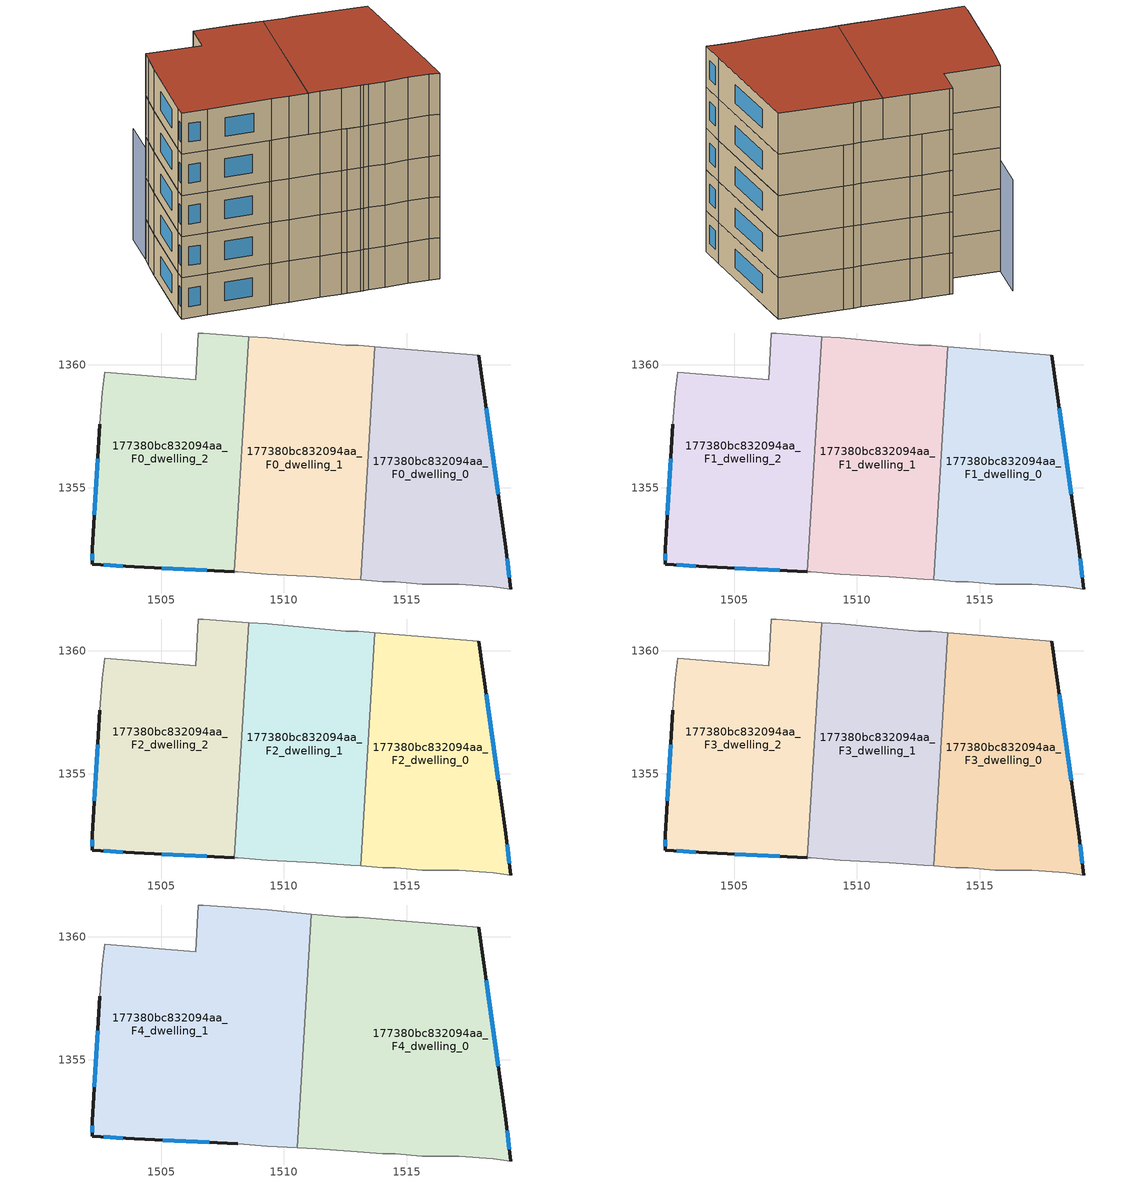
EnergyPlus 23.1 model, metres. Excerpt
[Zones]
177380bc832094aa_F0_dwelling_0
 floor ground (EU_floor_Construction): 1517.92,1360.39 1519.02,1352.59 1519.22,1350.89 1518.52,1350.99 1517.12,1351.09 1515.61,1351.09 1514.52,1351.19 1514.21,1351.19 1514.02,1351.19 1513.12,1351.26 1513.68,1360.74 z0
 wall outside (EU_wall_Construction): 1519.22,1350.89 1519.02,1352.59 1517.92,1360.39 z0:3
 wall adiabatic (EU_wall_Construction): 1513.12,1351.26 1514.02,1351.19 1514.21,1351.19 1514.52,1351.19 1515.61,1351.09 1517.12,1351.09 1518.52,1350.99 1519.22,1350.89 / 1517.92,1360.39 1513.68,1360.74 z0:3
 wall to 177380bc832094aa_F0_dwelling_1 (EU_wall_Construction): 1513.68,1360.74 1513.12,1351.26 z0:3
 window (EU_Window_Construction): 1519.16,1351.35 1519.07,1352.12 / 1518.72,1354.74 1518.22,1358.24 z0.83:2.17
177380bc832094aa_F0_dwelling_1
 floor ground (EU_floor_Construction): 1513.68,1360.74 1513.12,1351.26 1512.71,1351.29 1511.31,1351.39 1509.31,1351.49 1508.11,1351.59 1507.99,1351.6 1508.56,1361.15 1509.31,1361.1 1512.52,1360.79 1513.02,1360.79 z0
 wall adiabatic (EU_wall_Construction): 1513.68,1360.74 1513.02,1360.79 1512.52,1360.79 1509.31,1361.1 1508.56,1361.15 / 1507.99,1351.6 1508.11,1351.59 1509.31,1351.49 1511.31,1351.39 1512.71,1351.29 1513.12,1351.26 z0:3
 wall to 177380bc832094aa_F0_dwelling_2 (EU_wall_Construction): 1508.56,1361.15 1507.99,1351.6 z0:3
177380bc832094aa_F0_dwelling_2
 floor ground (EU_floor_Construction): 1508.56,1361.15 1507.99,1351.6 1503.91,1351.79 1502.21,1351.89 1502.21,1352.49 1502.51,1357.6 1502.61,1358.9 1502.71,1359.7 1506.41,1359.39 1506.51,1361.3 1506.71,1361.3 z0
 wall outside (EU_wall_Construction): 1502.51,1357.6 1502.21,1352.49 1502.21,1351.89 1503.91,1351.79 1507.99,1351.6 z0:3
 wall adiabatic (EU_wall_Construction): 1508.56,1361.15 1506.71,1361.3 1506.51,1361.3 1506.41,1359.39 1502.71,1359.7 1502.61,1358.9 1502.51,1357.6 z0:3
 window (EU_Window_Construction): 1502.67,1351.86 1503.44,1351.82 / 1502.21,1352.33 1502.21,1352.06 / 1502.43,1356.19 1502.29,1353.9 / 1505.03,1351.74 1506.86,1351.65 z0.83:2.17
177380bc832094aa_F1_dwelling_0
 floor to 177380bc832094aa_F0_dwelling_0 (EU_floor_Construction): 1517.92,1360.39 1519.02,1352.59 1519.22,1350.89 1518.52,1350.99 1517.12,1351.09 1515.61,1351.09 1514.51,1351.19 1514.21,1351.19 1514.01,1351.19 1513.12,1351.26 1513.68,1360.74 z3
 wall outside (EU_wall_Construction): 1519.22,1350.89 1519.02,1352.59 1517.92,1360.39 z3:6
 wall adiabatic (EU_wall_Construction): 1513.12,1351.26 1514.02,1351.19 1514.21,1351.19 1514.52,1351.19 1515.61,1351.09 1517.12,1351.09 1518.52,1350.99 1519.22,1350.89 / 1517.92,1360.39 1513.68,1360.74 z3:6
 wall to 177380bc832094aa_F1_dwelling_1 (EU_wall_Construction): 1513.68,1360.74 1513.12,1351.26 z3:6
 window (EU_Window_Construction): 1519.16,1351.35 1519.07,1352.12 / 1518.72,1354.74 1518.22,1358.24 z3.83:5.17
177380bc832094aa_F1_dwelling_1
 floor to 177380bc832094aa_F0_dwelling_1 (EU_floor_Construction): 1513.68,1360.74 1513.12,1351.26 1512.71,1351.29 1511.31,1351.39 1509.31,1351.49 1508.11,1351.59 1507.99,1351.6 1508.56,1361.15 1509.31,1361.1 1512.52,1360.79 1513.02,1360.79 z3
 wall adiabatic (EU_wall_Construction): 1513.68,1360.74 1513.02,1360.79 1512.52,1360.79 1509.31,1361.1 1508.56,1361.15 / 1507.99,1351.6 1508.11,1351.59 1509.31,1351.49 1511.31,1351.39 1512.71,1351.29 1513.12,1351.26 z3:6
 wall to 177380bc832094aa_F1_dwelling_2 (EU_wall_Construction): 1508.56,1361.15 1507.99,1351.6 z3:6
177380bc832094aa_F1_dwelling_2
 floor to 177380bc832094aa_F0_dwelling_2 (EU_floor_Construction): 1508.56,1361.15 1507.99,1351.6 1503.91,1351.79 1502.21,1351.89 1502.21,1352.49 1502.51,1357.6 1502.61,1358.9 1502.71,1359.7 1506.41,1359.39 1506.51,1361.3 1506.71,1361.3 z3
 wall outside (EU_wall_Construction): 1502.51,1357.6 1502.21,1352.49 1502.21,1351.89 1503.91,1351.79 1507.99,1351.6 z3:6
 wall adiabatic (EU_wall_Construction): 1508.56,1361.15 1506.71,1361.3 1506.51,1361.3 1506.41,1359.39 1502.71,1359.7 1502.61,1358.9 1502.51,1357.6 z3:6
 window (EU_Window_Construction): 1502.67,1351.86 1503.44,1351.82 / 1502.21,1352.33 1502.21,1352.06 / 1502.43,1356.19 1502.29,1353.9 / 1505.03,1351.74 1506.86,1351.65 z3.83:5.17
177380bc832094aa_F2_dwelling_0
 floor to 177380bc832094aa_F1_dwelling_0 (EU_floor_Construction): 1517.92,1360.39 1519.02,1352.59 1519.22,1350.89 1518.52,1350.99 1517.12,1351.09 1515.61,1351.09 1514.51,1351.19 1514.21,1351.19 1514.01,1351.19 1513.12,1351.26 1513.68,1360.74 z6
 wall outside (EU_wall_Construction): 1519.22,1350.89 1519.02,1352.59 1517.92,1360.39 z6:9
 wall adiabatic (EU_wall_Construction): 1513.12,1351.26 1514.02,1351.19 1514.21,1351.19 1514.52,1351.19 1515.61,1351.09 1517.12,1351.09 1518.52,1350.99 1519.22,1350.89 / 1517.92,1360.39 1513.68,1360.74 z6:9
 wall to 177380bc832094aa_F2_dwelling_1 (EU_wall_Construction): 1513.68,1360.74 1513.12,1351.26 z6:9
 window (EU_Window_Construction): 1519.16,1351.35 1519.07,1352.12 / 1518.72,1354.74 1518.22,1358.24 z6.83:8.17
177380bc832094aa_F2_dwelling_1
 floor to 177380bc832094aa_F1_dwelling_1 (EU_floor_Construction): 1513.68,1360.74 1513.12,1351.26 1512.71,1351.29 1511.31,1351.39 1509.31,1351.49 1508.11,1351.59 1507.99,1351.6 1508.56,1361.15 1509.31,1361.1 1512.52,1360.79 1513.02,1360.79 z6
 wall adiabatic (EU_wall_Construction): 1513.68,1360.74 1513.02,1360.79 1512.52,1360.79 1509.31,1361.1 1508.56,1361.15 / 1507.99,1351.6 1508.11,1351.59 1509.31,1351.49 1511.31,1351.39 1512.71,1351.29 1513.12,1351.26 z6:9
 wall to 177380bc832094aa_F2_dwelling_2 (EU_wall_Construction): 1508.56,1361.15 1507.99,1351.6 z6:9
177380bc832094aa_F2_dwelling_2
 floor to 177380bc832094aa_F1_dwelling_2 (EU_floor_Construction): 1508.56,1361.15 1507.99,1351.6 1503.91,1351.79 1502.21,1351.89 1502.21,1352.49 1502.51,1357.6 1502.61,1358.9 1502.71,1359.7 1506.41,1359.39 1506.51,1361.3 1506.71,1361.3 z6
 wall outside (EU_wall_Construction): 1502.51,1357.6 1502.21,1352.49 1502.21,1351.89 1503.91,1351.79 1507.99,1351.6 z6:9
 wall adiabatic (EU_wall_Construction): 1508.56,1361.15 1506.71,1361.3 1506.51,1361.3 1506.41,1359.39 1502.71,1359.7 1502.61,1358.9 1502.51,1357.6 z6:9
 window (EU_Window_Construction): 1502.67,1351.86 1503.44,1351.82 / 1502.21,1352.33 1502.21,1352.06 / 1502.43,1356.19 1502.29,1353.9 / 1505.03,1351.74 1506.86,1351.65 z6.83:8.17
177380bc832094aa_F3_dwelling_0
 floor to 177380bc832094aa_F2_dwelling_0 (EU_floor_Construction): 1517.92,1360.39 1519.02,1352.59 1519.22,1350.89 1518.52,1350.99 1517.12,1351.09 1515.61,1351.09 1514.51,1351.19 1514.21,1351.19 1514.01,1351.19 1513.12,1351.26 1513.68,1360.74 z9
 wall outside (EU_wall_Construction): 1519.22,1350.89 1519.02,1352.59 1517.92,1360.39 z9:12
 wall adiabatic (EU_wall_Construction): 1513.12,1351.26 1514.02,1351.19 1514.21,1351.19 1514.52,1351.19 1515.61,1351.09 1517.12,1351.09 1518.52,1350.99 1519.22,1350.89 / 1517.92,1360.39 1513.68,1360.74 z9:12
 wall to 177380bc832094aa_F3_dwelling_1 (EU_wall_Construction): 1513.68,1360.74 1513.12,1351.26 z9:12
 window (EU_Window_Construction): 1519.16,1351.35 1519.07,1352.12 / 1518.72,1354.74 1518.22,1358.24 z9.83:11.17
177380bc832094aa_F3_dwelling_1
 floor to 177380bc832094aa_F2_dwelling_1 (EU_floor_Construction): 1513.68,1360.74 1513.12,1351.26 1512.71,1351.29 1511.31,1351.39 1509.31,1351.49 1508.11,1351.59 1507.99,1351.6 1508.56,1361.15 1509.31,1361.1 1512.52,1360.79 1513.02,1360.79 z9
 wall adiabatic (EU_wall_Construction): 1513.68,1360.74 1513.02,1360.79 1512.52,1360.79 1509.31,1361.1 1508.56,1361.15 / 1507.99,1351.6 1508.11,1351.59 1509.31,1351.49 1511.31,1351.39 1512.71,1351.29 1513.12,1351.26 z9:12
 wall to 177380bc832094aa_F3_dwelling_2 (EU_wall_Construction): 1508.56,1361.15 1507.99,1351.6 z9:12
177380bc832094aa_F3_dwelling_2
 floor to 177380bc832094aa_F2_dwelling_2 (EU_floor_Construction): 1508.56,1361.15 1507.99,1351.6 1503.91,1351.79 1502.21,1351.89 1502.21,1352.49 1502.51,1357.6 1502.61,1358.9 1502.71,1359.7 1506.41,1359.39 1506.51,1361.3 1506.71,1361.3 z9
 wall outside (EU_wall_Construction): 1502.51,1357.6 1502.21,1352.49 1502.21,1351.89 1503.91,1351.79 1507.99,1351.6 z9:12
 wall adiabatic (EU_wall_Construction): 1508.56,1361.15 1506.71,1361.3 1506.51,1361.3 1506.41,1359.39 1502.71,1359.7 1502.61,1358.9 1502.51,1357.6 z9:12
 window (EU_Window_Construction): 1502.67,1351.86 1503.44,1351.82 / 1502.21,1352.33 1502.21,1352.06 / 1502.43,1356.19 1502.29,1353.9 / 1505.03,1351.74 1506.86,1351.65 z9.83:11.17
177380bc832094aa_F4_dwelling_0
 floor to 177380bc832094aa_F3_dwelling_0 (EU_floor_Construction): 1517.92,1360.39 1519.02,1352.59 1519.22,1350.89 1518.52,1350.99 1517.12,1351.09 1515.61,1351.09 1514.51,1351.19 1514.21,1351.19 1514.01,1351.19 1513.12,1351.26 1513.68,1360.74 z12
 floor to 177380bc832094aa_F3_dwelling_1 (EU_floor_Construction): 1513.68,1360.74 1513.12,1351.26 1512.71,1351.29 1511.31,1351.39 1510.54,1351.43 1511.11,1360.93 1512.52,1360.79 1513.02,1360.79 z12
 wall outside (EU_wall_Construction): 1519.22,1350.89 1519.02,1352.59 1517.92,1360.39 z12:15
 wall adiabatic (EU_wall_Construction): 1510.54,1351.43 1511.31,1351.39 1512.71,1351.29 1514.02,1351.19 1514.21,1351.19 1514.52,1351.19 1515.61,1351.09 1517.12,1351.09 1518.52,1350.99 1519.22,1350.89 / 1517.92,1360.39 1513.02,1360.79 1512.52,1360.79 1511.11,1360.93 z12:15
 wall to 177380bc832094aa_F4_dwelling_1 (EU_wall_Construction): 1511.11,1360.93 1510.54,1351.43 z12:15
 window (EU_Window_Construction): 1518.72,1354.74 1518.22,1358.24 / 1519.16,1351.35 1519.07,1352.12 z12.83:14.17
 roof outside (EU_roof_Construction): 1519.22,1350.89 1519.02,1352.59 1517.92,1360.39 1513.02,1360.79 1512.52,1360.79 1511.11,1360.93 1510.54,1351.43 1511.31,1351.39 1512.71,1351.29 1514.02,1351.19 1514.21,1351.19 1514.52,1351.19 1515.61,1351.09 1517.12,1351.09 1518.52,1350.99 z15
177380bc832094aa_F4_dwelling_1
 floor to 177380bc832094aa_F3_dwelling_1 (EU_floor_Construction): 1511.11,1360.93 1510.54,1351.43 1509.31,1351.49 1508.11,1351.59 1507.99,1351.6 1508.56,1361.15 1509.31,1361.1 z12
 floor to 177380bc832094aa_F3_dwelling_2 (EU_floor_Construction): 1508.56,1361.15 1507.99,1351.6 1503.91,1351.79 1502.21,1351.89 1502.21,1352.49 1502.51,1357.6 1502.61,1358.9 1502.71,1359.7 1506.41,1359.39 1506.51,1361.3 1506.71,1361.3 z12
 wall outside (EU_wall_Construction): 1502.51,1357.6 1502.21,1352.49 1502.21,1351.89 1503.91,1351.79 1508.11,1351.59 z12:15
 wall adiabatic (EU_wall_Construction): 1508.11,1351.59 1509.31,1351.49 1510.54,1351.43 / 1511.11,1360.93 1509.31,1361.1 1506.71,1361.3 1506.51,1361.3 1506.41,1359.39 1502.71,1359.7 1502.61,1358.9 1502.51,1357.6 z12:15
 window (EU_Window_Construction): 1505.06,1351.74 1506.95,1351.65 / 1502.67,1351.86 1503.44,1351.82 / 1502.21,1352.33 1502.21,1352.06 / 1502.43,1356.19 1502.29,1353.9 z12.83:14.17
 roof outside (EU_roof_Construction): 1510.54,1351.43 1511.11,1360.93 1509.31,1361.1 1506.71,1361.3 1506.51,1361.3 1506.41,1359.39 1502.71,1359.7 1502.61,1358.9 1502.51,1357.6 1502.21,1352.49 1502.21,1351.89 1503.91,1351.79 1508.11,1351.59 1509.31,1351.49 z15
shading: 1502.85,1362.29 1502.61,1357.59 z0:8.1
[Building]
EU S2 Campaign: North Axis=0; Terrain=City; Solar Distribution=FullExterior
[Site:Location]
Lyon-Bron: Latitude=45.75; Longitude=5; Time Zone=1; Elevation=198
[SizingPeriod:WeatherFileDays]
AnnualSizingPeriod: Begin Month=1; Begin Day of Month=1; End Month=12; End Day of Month=31; Day of Week for Start Day=Monday; Use Weather File Daylight Saving Period=No; Use Weather File Rain and Snow Indicators=No
[MATERIAL]
EU_InternalMass_Material: Roughness=MediumRough; Thickness=0.1; Conductivity=1; Density=1800; Specific Heat=900; Thermal Absorptance=0.9; Solar Absorptance=0.7; Visible Absorptance=0.7
[MATERIAL:NOMASS] Roughness=MediumRough; Thermal Absorptance=0.9; Solar Absorptance=0.7; Visible Absorptance=0.7
Name | Thermal Resistance
EU_wall_NoMass | 0.87146
EU_roof_NoMass | 0.842276
EU_floor_NoMass | 0.496999
[WINDOWMATERIAL:SIMPLEGLAZINGSYSTEM]
EU_Window_SimpleGlazing: UFactor=2.2525; Solar Heat Gain Coefficient=0.76; Visible Transmittance=0.76
[CONSTRUCTION]
EU_wall_Construction: EU_wall_NoMass
EU_roof_Construction: EU_roof_NoMass
EU_floor_Construction: EU_floor_NoMass
EU_Window_Construction: EU_Window_SimpleGlazing
EU_InternalMass_Construction: EU_InternalMass_Material
[ZONE] Type=1; Multiplier=1; Ceiling Height=autocalculate; Floor Area=autocalculate; Part of Total Floor Area=Yes
Name | Volume
177380bc832094aa_F0_dwelling_0 | 146.881
177380bc832094aa_F1_dwelling_0; 177380bc832094aa_F2_dwelling_0; 177380bc832094aa_F3_dwelling_0 | 146.885
177380bc832094aa_F4_dwelling_0 | 220.339
177380bc832094aa_F0_dwelling_1; 177380bc832094aa_F0_dwelling_2 | 146.904
177380bc832094aa_F1_dwelling_1; 177380bc832094aa_F2_dwelling_1; 177380bc832094aa_F3_dwelling_1 | 146.906
177380bc832094aa_F4_dwelling_1 | 220.354
177380bc832094aa_F1_dwelling_2; 177380bc832094aa_F2_dwelling_2; 177380bc832094aa_F3_dwelling_2 | 146.905
[INTERNALMASS] Construction=EU_InternalMass_Construction
Name | Zone or ZoneList | Surface Area
177380bc832094aa_F0_dwelling_0_EU_InternalMass | 177380bc832094aa_F0_dwelling_0 | 48.9677
177380bc832094aa_F0_dwelling_1_EU_InternalMass | 177380bc832094aa_F0_dwelling_1 | 48.9685
177380bc832094aa_F0_dwelling_2_EU_InternalMass | 177380bc832094aa_F0_dwelling_2 | 48.968
177380bc832094aa_F1_dwelling_0_EU_InternalMass | 177380bc832094aa_F1_dwelling_0 | 48.9677
177380bc832094aa_F1_dwelling_1_EU_InternalMass | 177380bc832094aa_F1_dwelling_1 | 48.9685
177380bc832094aa_F1_dwelling_2_EU_InternalMass | 177380bc832094aa_F1_dwelling_2 | 48.968
177380bc832094aa_F2_dwelling_0_EU_InternalMass | 177380bc832094aa_F2_dwelling_0 | 48.9677
177380bc832094aa_F2_dwelling_1_EU_InternalMass | 177380bc832094aa_F2_dwelling_1 | 48.9685
177380bc832094aa_F2_dwelling_2_EU_InternalMass | 177380bc832094aa_F2_dwelling_2 | 48.968
177380bc832094aa_F3_dwelling_0_EU_InternalMass | 177380bc832094aa_F3_dwelling_0 | 48.9677
177380bc832094aa_F3_dwelling_1_EU_InternalMass | 177380bc832094aa_F3_dwelling_1 | 48.9685
177380bc832094aa_F3_dwelling_2_EU_InternalMass | 177380bc832094aa_F3_dwelling_2 | 48.968
177380bc832094aa_F4_dwelling_0_EU_InternalMass | 177380bc832094aa_F4_dwelling_0 | 73.4533
177380bc832094aa_F4_dwelling_1_EU_InternalMass | 177380bc832094aa_F4_dwelling_1 | 73.4515
[OTHEREQUIPMENT] Fuel Type=Electricity; Design Level Calculation Method=Watts/Area; Power per Zone Floor Area=1; Fraction Latent=0; Fraction Radiant=0; Fraction Lost=0; Carbon Dioxide Generation Rate=0; EndUse Subcategory=EU_Step8_InternalGains
Name | Zone or ZoneList or Space or SpaceList | Schedule
EU_Step8_InternalGain_177380bc832094aa_F0_dwelling_0_f000 | 177380bc832094aa_F0_dwelling_0 | EU_Step8_GainSchedule_177380bc832094aa_F0_dwelling_0_f000
EU_Step8_InternalGain_177380bc832094aa_F0_dwelling_1_f000 | 177380bc832094aa_F0_dwelling_1 | EU_Step8_GainSchedule_177380bc832094aa_F0_dwelling_1_f000
EU_Step8_InternalGain_177380bc832094aa_F0_dwelling_2_f000 | 177380bc832094aa_F0_dwelling_2 | EU_Step8_GainSchedule_177380bc832094aa_F0_dwelling_2_f000
EU_Step8_InternalGain_177380bc832094aa_F1_dwelling_0_f000 | 177380bc832094aa_F1_dwelling_0 | EU_Step8_GainSchedule_177380bc832094aa_F1_dwelling_0_f000
EU_Step8_InternalGain_177380bc832094aa_F1_dwelling_1_f000 | 177380bc832094aa_F1_dwelling_1 | EU_Step8_GainSchedule_177380bc832094aa_F1_dwelling_1_f000
EU_Step8_InternalGain_177380bc832094aa_F1_dwelling_2_f000 | 177380bc832094aa_F1_dwelling_2 | EU_Step8_GainSchedule_177380bc832094aa_F1_dwelling_2_f000
EU_Step8_InternalGain_177380bc832094aa_F2_dwelling_0_f000 | 177380bc832094aa_F2_dwelling_0 | EU_Step8_GainSchedule_177380bc832094aa_F2_dwelling_0_f000
EU_Step8_InternalGain_177380bc832094aa_F2_dwelling_1_f000 | 177380bc832094aa_F2_dwelling_1 | EU_Step8_GainSchedule_177380bc832094aa_F2_dwelling_1_f000
EU_Step8_InternalGain_177380bc832094aa_F2_dwelling_2_f000 | 177380bc832094aa_F2_dwelling_2 | EU_Step8_GainSchedule_177380bc832094aa_F2_dwelling_2_f000
EU_Step8_InternalGain_177380bc832094aa_F3_dwelling_0_f000 | 177380bc832094aa_F3_dwelling_0 | EU_Step8_GainSchedule_177380bc832094aa_F3_dwelling_0_f000
EU_Step8_InternalGain_177380bc832094aa_F3_dwelling_1_f000 | 177380bc832094aa_F3_dwelling_1 | EU_Step8_GainSchedule_177380bc832094aa_F3_dwelling_1_f000
EU_Step8_InternalGain_177380bc832094aa_F3_dwelling_2_f000 | 177380bc832094aa_F3_dwelling_2 | EU_Step8_GainSchedule_177380bc832094aa_F3_dwelling_2_f000
EU_Step8_InternalGain_177380bc832094aa_F4_dwelling_0_f000 | 177380bc832094aa_F4_dwelling_0 | EU_Step8_GainSchedule_177380bc832094aa_F4_dwelling_0_f000
EU_Step8_InternalGain_177380bc832094aa_F4_dwelling_1_f000 | 177380bc832094aa_F4_dwelling_1 | EU_Step8_GainSchedule_177380bc832094aa_F4_dwelling_1_f000
[ZONEVENTILATION:DESIGNFLOWRATE] Schedule=EU_AlwaysOn; Design Flow Rate Calculation Method=AirChanges/Hour; Air Changes per Hour=0.425; Ventilation Type=Natural; Fan Pressure Rise=0; Fan Total Efficiency=1; Constant Term Coefficient=1; Temperature Term Coefficient=0; Velocity Term Coefficient=0; Velocity Squared Term Coefficient=0; Minimum Indoor Temperature=-100; Maximum Indoor Temperature=100; Delta Temperature=-100; Minimum Outdoor Temperature=-100; Maximum Outdoor Temperature=100; Maximum Wind Speed=40
Name | Zone or ZoneList or Space or SpaceList
EU_ConstantAir_177380bc832094aa_F0_dwelling_0 | 177380bc832094aa_F0_dwelling_0
EU_ConstantAir_177380bc832094aa_F0_dwelling_1 | 177380bc832094aa_F0_dwelling_1
EU_ConstantAir_177380bc832094aa_F0_dwelling_2 | 177380bc832094aa_F0_dwelling_2
EU_ConstantAir_177380bc832094aa_F1_dwelling_0 | 177380bc832094aa_F1_dwelling_0
EU_ConstantAir_177380bc832094aa_F1_dwelling_1 | 177380bc832094aa_F1_dwelling_1
EU_ConstantAir_177380bc832094aa_F1_dwelling_2 | 177380bc832094aa_F1_dwelling_2
EU_ConstantAir_177380bc832094aa_F2_dwelling_0 | 177380bc832094aa_F2_dwelling_0
EU_ConstantAir_177380bc832094aa_F2_dwelling_1 | 177380bc832094aa_F2_dwelling_1
EU_ConstantAir_177380bc832094aa_F2_dwelling_2 | 177380bc832094aa_F2_dwelling_2
EU_ConstantAir_177380bc832094aa_F3_dwelling_0 | 177380bc832094aa_F3_dwelling_0
EU_ConstantAir_177380bc832094aa_F3_dwelling_1 | 177380bc832094aa_F3_dwelling_1
EU_ConstantAir_177380bc832094aa_F3_dwelling_2 | 177380bc832094aa_F3_dwelling_2
EU_ConstantAir_177380bc832094aa_F4_dwelling_0 | 177380bc832094aa_F4_dwelling_0
EU_ConstantAir_177380bc832094aa_F4_dwelling_1 | 177380bc832094aa_F4_dwelling_1
[HVACTEMPLATE:THERMOSTAT] Constant Heating Setpoint=20; Constant Cooling Setpoint=50
EU_HeatOnly_177380bc832094aa_F0_dwelling_0; EU_HeatOnly_177380bc832094aa_F0_dwelling_1; EU_HeatOnly_177380bc832094aa_F0_dwelling_2; EU_HeatOnly_177380bc832094aa_F1_dwelling_0; EU_HeatOnly_177380bc832094aa_F1_dwelling_1; EU_HeatOnly_177380bc832094aa_F1_dwelling_2; EU_HeatOnly_177380bc832094aa_F2_dwelling_0; EU_HeatOnly_177380bc832094aa_F2_dwelling_1; EU_HeatOnly_177380bc832094aa_F2_dwelling_2; EU_HeatOnly_177380bc832094aa_F3_dwelling_0; EU_HeatOnly_177380bc832094aa_F3_dwelling_1; EU_HeatOnly_177380bc832094aa_F3_dwelling_2; EU_HeatOnly_177380bc832094aa_F4_dwelling_0; EU_HeatOnly_177380bc832094aa_F4_dwelling_1
[HVACTEMPLATE:ZONE:IDEALLOADSAIRSYSTEM] System Availability Schedule=EU_AlwaysOn; Maximum Heating Supply Air Temperature=50; Minimum Cooling Supply Air Temperature=13; Maximum Heating Supply Air Humidity Ratio=0.0156; Minimum Cooling Supply Air Humidity Ratio=0.0077; Heating Limit=NoLimit; Cooling Limit=NoLimit; Heating Availability Schedule=EU_AlwaysOn; Cooling Availability Schedule=EU_CoolingOff; Dehumidification Control Type=ConstantSensibleHeatRatio; Cooling Sensible Heat Ratio=0.7; Dehumidification Setpoint=60; Humidification Control Type=None; Humidification Setpoint=30; Outdoor Air Method=None; Outdoor Air Flow Rate per Person=0.00944; Outdoor Air Flow Rate per Zone Floor Area=0; Outdoor Air Flow Rate per Zone=0; Demand Controlled Ventilation Type=None; Outdoor Air Economizer Type=NoEconomizer; Heat Recovery Type=None; Sensible Heat Recovery Effectiveness=0.7; Latent Heat Recovery Effectiveness=0.65
Name | Template Thermostat
177380bc832094aa_F0_dwelling_0 | EU_HeatOnly_177380bc832094aa_F0_dwelling_0
177380bc832094aa_F0_dwelling_1 | EU_HeatOnly_177380bc832094aa_F0_dwelling_1
177380bc832094aa_F0_dwelling_2 | EU_HeatOnly_177380bc832094aa_F0_dwelling_2
177380bc832094aa_F1_dwelling_0 | EU_HeatOnly_177380bc832094aa_F1_dwelling_0
177380bc832094aa_F1_dwelling_1 | EU_HeatOnly_177380bc832094aa_F1_dwelling_1
177380bc832094aa_F1_dwelling_2 | EU_HeatOnly_177380bc832094aa_F1_dwelling_2
177380bc832094aa_F2_dwelling_0 | EU_HeatOnly_177380bc832094aa_F2_dwelling_0
177380bc832094aa_F2_dwelling_1 | EU_HeatOnly_177380bc832094aa_F2_dwelling_1
177380bc832094aa_F2_dwelling_2 | EU_HeatOnly_177380bc832094aa_F2_dwelling_2
177380bc832094aa_F3_dwelling_0 | EU_HeatOnly_177380bc832094aa_F3_dwelling_0
177380bc832094aa_F3_dwelling_1 | EU_HeatOnly_177380bc832094aa_F3_dwelling_1
177380bc832094aa_F3_dwelling_2 | EU_HeatOnly_177380bc832094aa_F3_dwelling_2
177380bc832094aa_F4_dwelling_0 | EU_HeatOnly_177380bc832094aa_F4_dwelling_0
177380bc832094aa_F4_dwelling_1 | EU_HeatOnly_177380bc832094aa_F4_dwelling_1
[SIZING:ZONE] Zone Cooling Design Supply Air Temperature Input Method=SupplyAirTemperature; Zone Cooling Design Supply Air Temperature=13; Zone Heating Design Supply Air Temperature Input Method=SupplyAirTemperature; Zone Heating Design Supply Air Temperature=50; Zone Cooling Design Supply Air Humidity Ratio=0.008; Zone Heating Design Supply Air Humidity Ratio=0.008; Cooling Design Air Flow Method=DesignDay; Cooling Design Air Flow Rate=0; Cooling Minimum Air Flow per Zone Floor Area=0.000762; Cooling Minimum Air Flow=0; Cooling Minimum Air Flow Fraction=0.2; Heating Design Air Flow Method=DesignDay; Heating Design Air Flow Rate=0; Heating Maximum Air Flow per Zone Floor Area=0.002032; Heating Maximum Air Flow=0.141576; Heating Maximum Air Flow Fraction=0.3; Account for Dedicated Outdoor Air System=No; Dedicated Outdoor Air System Control Strategy=NeutralSupplyAir; Dedicated Outdoor Air Low Setpoint Temperature for Design=autosize; Dedicated Outdoor Air High Setpoint Temperature for Design=autosize; Zone Load Sizing Method=Sensible Load Only No Latent Load; Zone Latent Cooling Design Supply Air Humidity Ratio Input Method=HumidityRatioDifference; Zone Cooling Design Supply Air Humidity Ratio Difference=0.005; Zone Latent Heating Design Supply Air Humidity Ratio Input Method=HumidityRatioDifference; Zone Humidification Design Supply Air Humidity Ratio Difference=0.005
177380bc832094aa_F0_dwelling_0; 177380bc832094aa_F0_dwelling_1; 177380bc832094aa_F0_dwelling_2; 177380bc832094aa_F1_dwelling_0; 177380bc832094aa_F1_dwelling_1; 177380bc832094aa_F1_dwelling_2; 177380bc832094aa_F2_dwelling_0; 177380bc832094aa_F2_dwelling_1; 177380bc832094aa_F2_dwelling_2; 177380bc832094aa_F3_dwelling_0; 177380bc832094aa_F3_dwelling_1; 177380bc832094aa_F3_dwelling_2; 177380bc832094aa_F4_dwelling_0; 177380bc832094aa_F4_dwelling_1
[SCHEDULE:CONSTANT]
Name | Hourly Value
EU_AlwaysOn | 1
EU_CoolingOff | 0
[SCHEDULE:FILE] Column Number=1; Rows to Skip at Top=0; Number of Hours of Data=8760; Column Separator=Comma; Interpolate to Timestep=No; Minutes per Item=60; Adjust Schedule for Daylight Savings=Yes
Name | File
EU_Step8_GainSchedule_177380bc832094aa_F0_dwelling_0_f000 | ../../schedules/177380bc832094aa/177380bc832094aa_F0_dwelling_0_f000_gain.csv
EU_Step8_GainSchedule_177380bc832094aa_F0_dwelling_1_f000 | ../../schedules/177380bc832094aa/177380bc832094aa_F0_dwelling_1_f000_gain.csv
EU_Step8_GainSchedule_177380bc832094aa_F0_dwelling_2_f000 | ../../schedules/177380bc832094aa/177380bc832094aa_F0_dwelling_2_f000_gain.csv
EU_Step8_GainSchedule_177380bc832094aa_F1_dwelling_0_f000 | ../../schedules/177380bc832094aa/177380bc832094aa_F1_dwelling_0_f000_gain.csv
EU_Step8_GainSchedule_177380bc832094aa_F1_dwelling_1_f000 | ../../schedules/177380bc832094aa/177380bc832094aa_F1_dwelling_1_f000_gain.csv
EU_Step8_GainSchedule_177380bc832094aa_F1_dwelling_2_f000 | ../../schedules/177380bc832094aa/177380bc832094aa_F1_dwelling_2_f000_gain.csv
EU_Step8_GainSchedule_177380bc832094aa_F2_dwelling_0_f000 | ../../schedules/177380bc832094aa/177380bc832094aa_F2_dwelling_0_f000_gain.csv
EU_Step8_GainSchedule_177380bc832094aa_F2_dwelling_1_f000 | ../../schedules/177380bc832094aa/177380bc832094aa_F2_dwelling_1_f000_gain.csv
EU_Step8_GainSchedule_177380bc832094aa_F2_dwelling_2_f000 | ../../schedules/177380bc832094aa/177380bc832094aa_F2_dwelling_2_f000_gain.csv
EU_Step8_GainSchedule_177380bc832094aa_F3_dwelling_0_f000 | ../../schedules/177380bc832094aa/177380bc832094aa_F3_dwelling_0_f000_gain.csv
EU_Step8_GainSchedule_177380bc832094aa_F3_dwelling_1_f000 | ../../schedules/177380bc832094aa/177380bc832094aa_F3_dwelling_1_f000_gain.csv
EU_Step8_GainSchedule_177380bc832094aa_F3_dwelling_2_f000 | ../../schedules/177380bc832094aa/177380bc832094aa_F3_dwelling_2_f000_gain.csv
EU_Step8_GainSchedule_177380bc832094aa_F4_dwelling_0_f000 | ../../schedules/177380bc832094aa/177380bc832094aa_F4_dwelling_0_f000_gain.csv
EU_Step8_GainSchedule_177380bc832094aa_F4_dwelling_1_f000 | ../../schedules/177380bc832094aa/177380bc832094aa_F4_dwelling_1_f000_gain.csv
